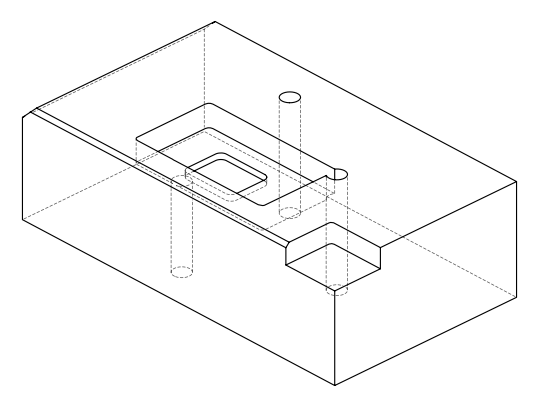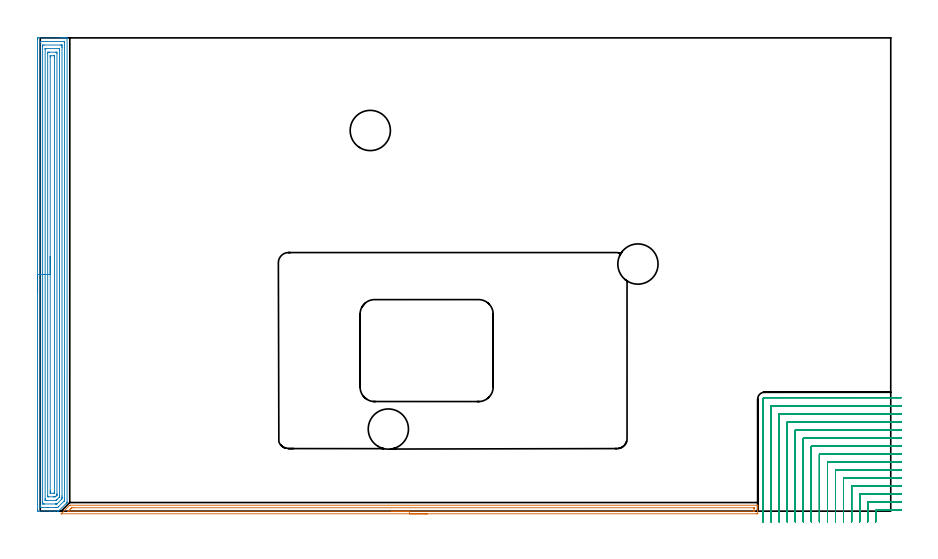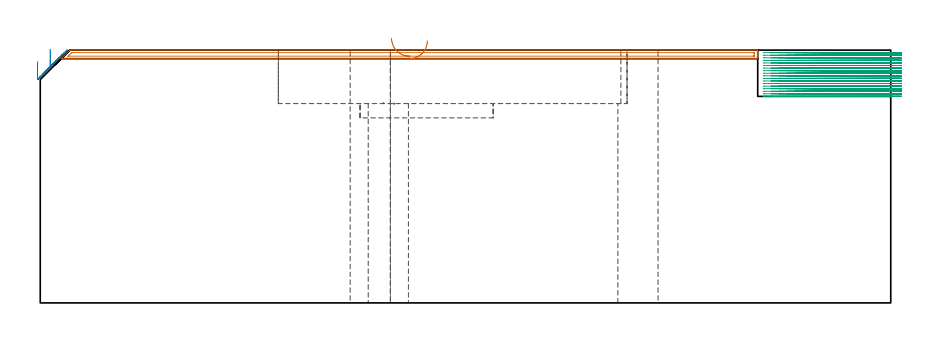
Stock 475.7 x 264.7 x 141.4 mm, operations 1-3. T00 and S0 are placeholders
(PLAN: 20 operations, 16 tool changes, 146.7 min)
(1 AREA_MILL | FG_CHAMFER_SURFACE | UGT0205_001 | 6.38 min | 4554 mm3)
(2 AREA_MILL_1 | FG_CHAMFER_SURFACE_1 | UGT0205_001 | 12.99 min | 35960 mm3)
(3 MILL_CORNER_NOTCH_RECTANGULAR | CORNER_NOTCH_RECTANGULAR | NXT0201_008 | Follow Part, ap 1.5, ae 75% | 51.38 min | 128040 mm3)
(4 MILL_OPEN_POCKET | POCKET_OPEN | NXT0201_013 | Follow Part, ap 2.5, ae 75% | 67.69 min | 638308 mm3)
(5 MILL_RECTANGULAR_POCKET | POCKET_RECTANGULAR_STRAIGHT | UGT0201_010 | Follow Part, ap 4, ae 75% | 2.49 min | 33513 mm3)
(6 SPOT_DRILL | STEP1HOLE | NXT0321_9005460120000 | 0.05 min | 147 mm3)
(7 SPOT_DRILL_1 | STEP1HOLE_1 | NXT0321_9005460120000 | 0.05 min | 0 mm3)
(8 SPOT_DRILL_2 | STEP1HOLE_2 | NXT0321_9005460120000 | 0.05 min | 168 mm3)
(9 DRILL_BLIND_HOLE_INTO_CENTER | STEP1HOLE | NXT0301_030 | 0.04 min | 161 mm3)
(10 GUN_DRILL_THROUGH_HOLE | STEP1HOLE | UGT0307_001 | 0.63 min | 2616 mm3)
(11 SPADE_DRILL_TO_ENLARGE_THROUGH_HOLE | STEP1HOLE | UGT0306_005 | 0.59 min | 20382 mm3)
(12 DRILL_TO_ENLARGE_THROUGH_HOLE | STEP1HOLE | UGT0301_054 | 0.61 min | 32838 mm3)
(13 DRILL_BLIND_HOLE_INTO_CENTER_1 | STEP1HOLE_1 | NXT0301_030 | 0.04 min | 0 mm3)
(14 GUN_DRILL_THROUGH_HOLE_1 | STEP1HOLE_1 | UGT0307_001 | 0.63 min | 2150 mm3)
(15 SPADE_DRILL_TO_ENLARGE_THROUGH_HOLE_1 | STEP1HOLE_1 | UGT0306_005 | 0.59 min | 16188 mm3)
(16 DRILL_TO_ENLARGE_THROUGH_HOLE_1 | STEP1HOLE_1 | UGT0301_054 | 0.61 min | 25942 mm3)
(17 DRILL_BLIND_HOLE_INTO_CENTER_2 | STEP1HOLE_2 | NXT0301_030 | 0.04 min | 161 mm3)
(18 GUN_DRILL_THROUGH_HOLE_2 | STEP1HOLE_2 | UGT0307_001 | 0.63 min | 2555 mm3)
(19 SPADE_DRILL_TO_ENLARGE_THROUGH_HOLE_2 | STEP1HOLE_2 | UGT0306_005 | 0.59 min | 20225 mm3)
(20 DRILL_TO_ENLARGE_THROUGH_HOLE_2 | STEP1HOLE_2 | UGT0301_054 | 0.61 min | 31328 mm3)
(TOOL UGT0205_001 | Chamfer Mill 20 x 3 x 45 deg. | D20 FL50 Z2)
(TOOL NXT0201_008 | ENDMILL 6mm [2P460-0600-NA 1630] | D6 FL26 Z6)
(TOOL NXT0201_013 | ENDMILL 10mm | D10 FL30 Z4)
(TOOL UGT0201_010 | End Mill 16 mm | D16 FL22 Z2)
(TOOL NXT0321_9005460120000 | NC Spot Drill, 142deg, 12mm, Carbide, Uncoated | D12 PA142 FL30 Z2)
(TOOL NXT0301_030 | Carbide Drill 5.9mm [860.1-0590-018A1-MM 2214] | D5.9 PA140 FL28 Z2)
(TOOL UGT0307_001 | Gun Drill 5 mm | D5 PA130 FL24 Z1)
(TOOL UGT0306_005 | Spade Drill 14.5mm | D14.5 PA132 FL10 Z2)
(TOOL UGT0301_054 | Twist Drill 22.5 mm | D22.5 PA118 FL155 Z2)
(OP 1 AREA_MILL)
G17 G21 G94 G90
T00 M6
G54
G17 G0 G90 X216.5 Y-1.5 S1061 M3
G43 Z151.4 H0
Z146.6
G94 G1 X216.462 Z145.728 F250.
X216.348 Z144.864
X216.159 Z144.012
X215.897 Z143.18
X215.563 Z142.374
X215.16 Z141.6
X214.692 Z140.864
X214.161 Z140.172
X213.571 Z139.529
X212.928 Z138.94
X212.236 Z138.408
X211.5 Z137.94
X210.726 Z137.537
X209.92 Z137.203
X209.088 Z136.941
X208.237 Z136.752
X207.372 Z136.638
X206.5 Z136.6
X11.79
X11.716 Y-1.496 Z136.602
X11.714 Y-1.495 Z136.603
X11.716 Y-1.483 Z136.614
X12.013 Y-1.186 Z136.912
X16.375 Y3.175 Z141.274
X16.494 Y3.294 Z141.392
X16.775 Y3.3 Z141.4
X401.136
X401.29 Y3.297 Z141.388
X401.293 Y3.241 Z141.332
X401.3 Y2.848 Z140.948
Y2.45 Z140.55
Y1.793 Z139.888
Y0.571 Z138.668
Y0.007 Z138.101
X401.299 Y-1.496 Z136.6
X400.689 Y-1.5
X206.5
Y-0.086 Z138.014
X15.882 Y-0.085 Z138.015
X15.79 Y-0.084 Z138.016
X15.606 Y-0.079 Z138.021
X15.584 Y-0.076 Z138.024
X15.594 Y-0.063 Z138.037
X15.621 Y-0.032 Z138.068
X15.657 Y0.007 Z138.107
X15.769 Y0.12 Z138.22
X16.775 Y1.125 Z139.225
X17.109 Y1.459 Z139.559
X17.449 Y1.793 Z139.893
X17.525 Y1.863 Z139.963
X17.549 Y1.879 Z139.979
X17.579 Y1.882 Z139.982
X17.668 Y1.884 Z139.984
X18.468 Y1.886 Z139.986
X398.904 Y1.885 Z139.985
X398.996 Y1.884 Z139.984
X399.181 Y1.881 Z139.981
X399.291 Y1.878 Z139.978
X399.294 Y1.849 Z139.949
X399.296 Y1.793 Z139.893
X399.3 Y1.397 Z139.497
X399.299 Y0.007 Z138.107
X399.298 Y-0.043 Z138.057
X399.294 Y-0.066 Z138.034
X399.292 Y-0.074 Z138.026
X399.273 Y-0.079 Z138.021
X399.089 Y-0.084 Z138.016
X398.996 Y-0.085 Z138.015
X206.5 Y-0.086 Z138.014
X205.629 Z138.052
X204.764 Z138.166
X203.912 Z138.355
X203.08 Z138.617
X202.274 Z138.951
X201.5 Z139.354
X200.764 Z139.823
X200.072 Z140.354
X199.429 Z140.943
X198.84 Z141.586
X198.309 Z142.278
X197.84 Z143.014
X197.437 Z143.788
X197.103 Z144.594
X196.841 Z145.426
X196.652 Z146.278
X196.538 Z147.143
X196.5 Z148.014
G0 Z151.4
M5
M2
(OP 2 AREA_MILL_1)
G17 G21 G94 G90
T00 M6
G54
G17 G0 G90 X-1.5 Y122.35 S1061 M3
G43 Z151.4 H0
Z134.9
G94 G1 Y122.388 Z134.028 F250.
Y122.502 Z133.164
Y122.691 Z132.312
Y122.953 Z131.48
Y123.287 Z130.674
Y123.69 Z129.9
Y124.158 Z129.164
Y124.69 Z128.472
Y125.279 Z127.829
Y125.922 Z127.24
Y126.614 Z126.709
Y127.35 Z126.24
Y128.124 Z125.837
Y128.93 Z125.503
Y129.762 Z125.241
Y130.613 Z125.052
Y131.478 Z124.938
Y132.35 Z124.9
Y264.085
X-1.497 Y264.46 Z124.901
X-1.493 Y264.69 Z124.905
X-1.13 Y264.7 Z125.267
X11.401 Z137.796
X12.004 Z138.398
X12.549 Z138.946
X12.879 Z139.275
X13.425 Z139.821
X13.755 Z140.15
X14.415 Z140.814
X14.721 Z141.121
X14.862 Y264.698 Z141.254
X14.997 Y264.69 Z141.388
X15. Y264.532 Z141.4
Y5.08
X14.994 Y4.798 Z141.391
X14.889 Y4.688 Z141.286
X14.63 Y4.43 Z141.03
X10.369 Y0.168 Z136.767
X10.252 Y0.054 Z136.651
X10.204 Y0.01 Z136.602
X9.593 Y0. Z135.993
X8.172 Z134.568
X5.272 Z131.668
X-1.13 Y0.001 Z125.267
X-1.493 Y0.01 Z124.905
X-1.497 Y0.24 Z124.901
X-1.5 Y0.615 Z124.9
Y0.992
Y132.35
X-0.086 Z126.314
X-0.085 Y262.126 Z126.315
X-0.084 Y262.299 Z126.316
X-0.079 Y262.658 Z126.321
X-0.073 Y262.69 Z126.327
X-0.008 Y262.694 Z126.392
X0.097 Y262.698 Z126.497
X0.228 Y262.7 Z126.628
X13.362 Y262.699 Z139.762
X13.526 Y262.695 Z139.926
X13.556 Y262.691 Z139.956
X13.579 Y262.685 Z139.979
X13.58 Y262.649 Z139.98
X13.584 Y262.473 Z139.984
X13.585 Y262.299 Z139.985
X13.586 Y261.578 Z139.986
X13.585 Y6.147 Z139.985
X13.584 Y5.973 Z139.984
X13.581 Y5.884 Z139.981
X13.579 Y5.843 Z139.979
X13.548 Y5.809 Z139.948
X13.437 Y5.691 Z139.837
X13.297 Y5.548 Z139.697
X10.151 Y2.401 Z136.551
X9.754 Y2.016 Z136.154
X9.377 Y2.009 Z135.777
X8.893 Y2.002 Z135.293
X4.32 Y2. Z130.72
X0.621 Z127.021
X0.138 Y2.001 Z126.538
X-0.027 Y2.005 Z126.373
X-0.056 Y2.009 Z126.344
X-0.079 Y2.015 Z126.321
X-0.08 Y2.051 Z126.32
X-0.084 Y2.227 Z126.316
X-0.085 Y2.401 Z126.315
X-0.086 Y3.122 Z126.314
Y132.35
X1.328 Z127.728
X1.329 Y259.79 Z127.729
X1.334 Y260.513 Z127.734
X1.336 Y260.677 Z127.736
X1.496 Y260.69 Z127.896
X2.189 Y260.699 Z128.589
X11.128 Y260.7 Z137.528
X11.823 Y260.696 Z138.223
X12.004 Y260.69 Z138.404
X12.165 Y260.675 Z138.565
X12.168 Y260.513 Z138.568
X12.17 Y260.343 Z138.57
X12.171 Y259.62 Z138.571
Y259.448
Y8.482
X12.17 Y7.76 Z138.57
Y7.59
X12.161 Y6.867 Z138.561
X12.083 Y6.785 Z138.483
X12.004 Y6.704 Z138.404
X9.488 Y4.187 Z135.888
X9.431 Y4.132 Z135.831
X9.377 Y4.084 Z135.777
X9.288 Y4.01 Z135.688
X9.204 Y4.007 Z135.604
X9.031 Y4.003 Z135.431
X8.685 Y4. Z135.085
X8.501 Z134.901
X2.372 Z128.772
X1.677 Y4.003 Z128.077
X1.496 Y4.01 Z127.896
X1.335 Y4.025 Z127.735
X1.332 Y4.187 Z127.732
X1.33 Y4.357 Z127.73
X1.329 Y5.08 Z127.729
X1.328 Y5.252 Z127.728
Y132.35
X2.743 Z129.143
Y258.348
X2.745 Y258.52 Z129.145
X2.748 Y258.657 Z129.148
X2.75 Y258.69 Z129.15
X2.77 Y258.693 Z129.17
X2.823 Y258.696 Z129.223
X3.248 Y258.7 Z129.648
X10.279 Z136.679
X10.673 Y258.69 Z137.073
X10.751 Y258.677 Z137.151
X10.754 Y258.621 Z137.154
X10.755 Y258.562 Z137.155
X10.757 Y258.212 Z137.157
Y257.833
Y8.653
X10.754 Y8.141 Z137.154
X10.75 Y7.95 Z137.15
X10.748 Y7.908 Z137.148
X10.713 Y7.87 Z137.113
X10.61 Y7.76 Z137.01
X9.377 Y6.526 Z135.777
X9.102 Y6.254 Z135.502
X8.899 Y6.056 Z135.299
X8.864 Y6.024 Z135.264
X8.819 Y6.01 Z135.219
X8.475 Y6. Z134.875
X3.221 Z129.621
X2.827 Y6.01 Z129.227
X2.749 Y6.023 Z129.149
X2.746 Y6.079 Z129.146
X2.745 Y6.138 Z129.145
X2.743 Y6.488 Z129.143
Y6.867
Y132.35
X4.157 Z130.557
Y256.047
X4.161 Y256.476 Z130.561
X4.164 Y256.681 Z130.564
X4.367 Y256.692 Z130.767
X4.999 Y256.699 Z131.399
X5.235 Y256.7 Z131.635
X8.738 Y256.698 Z135.138
X9.229 Y256.69 Z135.629
X9.336 Y256.675 Z135.736
X9.343 Y256.047 Z135.743
Y9.546
X9.341 Y9.117 Z135.741
X9.338 Y9.01 Z135.738
X9.336 Y8.96 Z135.736
X9.316 Y8.926 Z135.716
X9.214 Y8.819 Z135.614
X9.053 Y8.653 Z135.453
X8.773 Y8.376 Z135.173
X8.501 Y8.111 Z134.901
X8.381 Y8.01 Z134.781
X8.261 Y8.005 Z134.661
X7.626 Y8.001 Z134.026
X7.39 Y8. Z133.79
X4.762 Y8.002 Z131.162
X4.271 Y8.01 Z130.671
X4.164 Y8.025 Z130.564
X4.157 Y8.653 Z130.557
Y132.35
X5.571 Z131.971
Y253.677
X5.572 Y254.261 Z131.972
X5.575 Y254.566 Z131.975
X5.578 Y254.671 Z131.978
X5.583 Y254.691 Z131.983
X5.606 Y254.694 Z132.006
X5.659 Y254.697 Z132.059
X5.874 Y254.699 Z132.274
X7.626 Z134.026
X7.769 Y254.697 Z134.169
X7.883 Y254.693 Z134.283
X7.915 Y254.69 Z134.315
X7.922 Y254.657 Z134.322
X7.924 Y254.57 Z134.324
X7.927 Y254.261 Z134.327
X7.929 Y253.952 Z134.329
Y253.368
Y11.023
X7.927 Y10.439 Z134.327
X7.925 Y10.134 Z134.325
X7.922 Y10.029 Z134.322
X7.916 Y10.009 Z134.316
X7.894 Y10.006 Z134.294
X7.841 Y10.003 Z134.241
X7.626 Y10.001 Z134.026
X5.874 Z132.274
X5.731 Y10.003 Z132.131
X5.617 Y10.007 Z132.017
X5.585 Y10.01 Z131.985
X5.578 Y10.043 Z131.978
X5.576 Y10.13 Z131.976
X5.573 Y10.439 Z131.973
X5.571 Y10.748 Z131.971
Y11.332
Y132.35
Y133.222 Z132.009
Y134.086 Z132.123
Y134.938 Z132.312
Y135.77 Z132.574
Y136.576 Z132.908
Y137.35 Z133.311
Y138.086 Z133.78
Y138.778 Z134.311
Y139.421 Z134.9
Y140.01 Z135.543
Y140.541 Z136.235
Y141.01 Z136.971
Y141.413 Z137.745
Y141.747 Z138.551
Y142.009 Z139.383
Y142.198 Z140.235
Y142.312 Z141.1
Y142.35 Z141.971
G0 Z151.4
M5
M2
(OP 3 MILL_CORNER_NOTCH_RECTANGULAR)
G17 G21 G94 G90
T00 M6
G54
G17 G0 G90 X481.7 Y0.5 S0 M3
G43 Z151.4 H1
Z139.961
G94 G1 X478.7 F250.
X467.596 F500.
G3 X467.3 Y0.204 R0.3
G1 Y-2.503
G2 X467.298 Y-3. R63.
G1 X467.274 Y-6. F250.
G0 Z151.4
X481.7 Y5.
Z139.961
G1 X478.7
X463.096 F500.
G3 X462.8 Y4.704 R0.3
G1 Y-2.503
G2 X462.798 Y-3. R58.5
G1 X462.772 Y-6. F250.
G0 Z151.4
X481.7 Y9.5
Z139.961
G1 X478.7
X458.596 F500.
G3 X458.3 Y9.204 R0.3
G1 Y-2.503
G2 X458.298 Y-3. R54.
G1 X458.27 Y-6. F250.
G0 Z151.4
X481.7 Y14.
Z139.961
G1 X478.7
X454.096 F500.
G3 X453.8 Y13.704 R0.3
G1 Y-2.503
G2 X453.798 Y-3. R49.5
G1 X453.767 Y-6. F250.
G0 Z151.4
X481.7 Y18.5
Z139.961
G1 X478.7
X449.596 F500.
G3 X449.3 Y18.204 R0.3
G1 Y-2.503
G2 X449.297 Y-3. R45.
G1 X449.264 Y-6. F250.
G0 Z151.4
X481.7 Y23.
Z139.961
G1 X478.7
X445.096 F500.
G3 X444.8 Y22.704 R0.3
G1 Y-2.503
G2 X444.797 Y-3. R40.5
G1 X444.76 Y-6. F250.
G0 Z151.4
X481.7 Y27.5
Z139.961
G1 X478.7
X440.596 F500.
G3 X440.3 Y27.204 R0.3
G1 Y-2.503
G2 X440.297 Y-3. R36.
G1 X440.255 Y-6. F250.
G0 Z151.4
X481.7 Y32.
Z139.961
G1 X478.7
X436.097 F500.
G3 X435.8 Y31.703 R0.3
G1 Y-2.503
G2 X435.796 Y-3. R31.5
G1 X435.749 Y-6. F250.
G0 Z151.4
X481.7 Y36.5
Z139.961
G1 X478.7
X431.597 F500.
G3 X431.3 Y36.203 R0.3
G1 Y-2.503
G2 X431.295 Y-3. R27.
G1 X431.24 Y-5.999 F250.
G0 Z151.4
X481.7 Y41.
Z139.961
G1 X478.7
X427.097 F500.
G3 X426.8 Y40.703 R0.3
G1 Y-2.503
G2 X426.795 Y-3. R22.5
G1 X426.728 Y-5.999 F250.
G0 Z151.4
X481.7 Y45.5
Z139.961
G1 X478.7
X422.597 F500.
G3 X422.3 Y45.203 R0.3
G1 Y-2.503
G2 X422.293 Y-3. R18.
G1 X422.21 Y-5.999 F250.
G0 Z151.4
X481.7 Y50.
Z139.961
G1 X478.7
X418.097 F500.
G3 X417.8 Y49.703 R0.3
G1 Y-2.503
G2 X417.791 Y-3. R13.5
G1 X417.68 Y-5.998 F250.
G0 Z151.4
X481.7 Y54.5
Z139.961
G1 X478.7
X413.597 F500.
G3 X413.3 Y54.203 R0.3
G1 Y-2.503
G2 X413.286 Y-3. R9.
G1 X413.121 Y-5.995 F250.
G0 Z151.4
X481.7 Y59.
Z139.961
G1 X478.7
X409.097 F500.
G3 X408.8 Y58.703 R0.3
G1 Y-2.503
G2 X408.772 Y-3. R4.5
G1 X408.441 Y-5.982 F250.
G0 Z151.4
X481.7 Y63.5
Z139.961
G1 X478.7
X405. F500.
G3 X404.3 Y62.8 R0.7
G1 Y-2.503
Y-5.503 F250.
G0 Z151.4
X481.7 Y0.5
Z138.522
G1 X478.7
X467.596 F500.
G3 X467.3 Y0.204 R0.3
G1 Y-3.
Y-6. F250.
G0 Z151.4
X481.7 Y5.
Z138.522
G1 X478.7
X463.096 F500.
G3 X462.8 Y4.704 R0.3
G1 Y-3.
Y-6. F250.
G0 Z151.4
X481.7 Y9.5
Z138.522
G1 X478.7
X458.596 F500.
G3 X458.3 Y9.204 R0.3
G1 Y-3.
Y-6. F250.
G0 Z151.4
X481.7 Y14.
Z138.522
G1 X478.7
X454.096 F500.
G3 X453.8 Y13.704 R0.3
G1 Y-3.
Y-6. F250.
G0 Z151.4
X481.7 Y18.5
Z138.522
G1 X478.7
X449.596 F500.
G3 X449.3 Y18.204 R0.3
G1 Y-3.
Y-6. F250.
G0 Z151.4
X481.7 Y23.
Z138.522
G1 X478.7
X445.096 F500.
G3 X444.8 Y22.704 R0.3
G1 Y-3.
Y-6. F250.
G0 Z151.4
X481.7 Y27.5
Z138.522
G1 X478.7
X440.596 F500.
G3 X440.3 Y27.204 R0.3
G1 Y-3.
Y-6. F250.
G0 Z151.4
X481.7 Y32.
Z138.522
G1 X478.7
X436.097 F500.
G3 X435.8 Y31.703 R0.3
G1 Y-3.
Y-6. F250.
G0 Z151.4
X481.7 Y36.5
Z138.522
G1 X478.7
X431.597 F500.
G3 X431.3 Y36.203 R0.3
G1 Y-3.
Y-6. F250.
G0 Z151.4
X481.7 Y41.
Z138.522
G1 X478.7
X427.097 F500.
G3 X426.8 Y40.703 R0.3
G1 Y-3.
Y-6. F250.
G0 Z151.4
X481.7 Y45.5
Z138.522
G1 X478.7
X422.597 F500.
G3 X422.3 Y45.203 R0.3
G1 Y-3.
Y-6. F250.
G0 Z151.4
X481.7 Y50.
Z138.522
G1 X478.7
X418.097 F500.
G3 X417.8 Y49.703 R0.3
G1 Y-3.
Y-6. F250.
G0 Z151.4
X481.7 Y54.5
Z138.522
G1 X478.7
X413.597 F500.
G3 X413.3 Y54.203 R0.3
G1 Y-3.
Y-6. F250.
G0 Z151.4
X481.7 Y59.
Z138.522
G1 X478.7
X409.097 F500.
G3 X408.8 Y58.703 R0.3
G1 Y-3.
X408.799 Y-6. F250.
G0 Z151.4
X481.7 Y63.5
Z138.522
G1 X478.7
X405. F500.
G3 X404.3 Y62.8 R0.7
G1 Y-2.999
Y-5.999 F250.
G0 Z151.4
X481.7 Y0.5
Z137.083
G1 X478.7
X467.596 F500.
G3 X467.3 Y0.204 R0.3
G1 Y-3.
Y-6. F250.
G0 Z151.4
X481.7 Y5.
Z137.083
G1 X478.7
X463.096 F500.
G3 X462.8 Y4.704 R0.3
G1 Y-3.
Y-6. F250.
G0 Z151.4
X481.7 Y9.5
Z137.083
G1 X478.7
X458.596 F500.
G3 X458.3 Y9.204 R0.3
G1 Y-3.
Y-6. F250.
G0 Z151.4
X481.7 Y14.
Z137.083
G1 X478.7
X454.096 F500.
G3 X453.8 Y13.704 R0.3
G1 Y-3.
Y-6. F250.
G0 Z151.4
X481.7 Y18.5
Z137.083
G1 X478.7
X449.596 F500.
G3 X449.3 Y18.204 R0.3
G1 Y-3.
Y-6. F250.
G0 Z151.4
X481.7 Y23.
Z137.083
G1 X478.7
X445.096 F500.
G3 X444.8 Y22.704 R0.3
G1 Y-3.
Y-6. F250.
G0 Z151.4
X481.7 Y27.5
Z137.083
G1 X478.7
X440.596 F500.
G3 X440.3 Y27.204 R0.3
G1 Y-3.
Y-6. F250.
G0 Z151.4
X481.7 Y32.
Z137.083
G1 X478.7
X436.097 F500.
G3 X435.8 Y31.703 R0.3
G1 Y-3.
Y-6. F250.
G0 Z151.4
X481.7 Y36.5
Z137.083
G1 X478.7
X431.597 F500.
G3 X431.3 Y36.203 R0.3
G1 Y-3.
Y-6. F250.
G0 Z151.4
X481.7 Y41.
Z137.083
G1 X478.7
X427.097 F500.
G3 X426.8 Y40.703 R0.3
G1 Y-3.
Y-6. F250.
G0 Z151.4
X481.7 Y45.5
Z137.083
G1 X478.7
X422.597 F500.
G3 X422.3 Y45.203 R0.3
G1 Y-3.
Y-6. F250.
G0 Z151.4
X481.7 Y50.
Z137.083
G1 X478.7
X418.097 F500.
G3 X417.8 Y49.703 R0.3
G1 Y-3.
Y-6. F250.
G0 Z151.4
X481.7 Y54.5
Z137.083
G1 X478.7
X413.597 F500.
G3 X413.3 Y54.203 R0.3
G1 Y-3.
Y-6. F250.
G0 Z151.4
X481.7 Y59.
Z137.083
G1 X478.7
X409.097 F500.
G3 X408.8 Y58.703 R0.3
G1 Y-3.
Y-6. F250.
G0 Z151.4
X481.7 Y63.5
Z137.083
G1 X478.7
X405. F500.
G3 X404.3 Y62.8 R0.7
G1 Y-3.
Y-6. F250.
G0 Z151.4
X481.7 Y0.5
Z135.644
G1 X478.7
X467.596 F500.
G3 X467.3 Y0.204 R0.3
G1 Y-3.
Y-6. F250.
G0 Z151.4
X481.7 Y5.
Z135.644
G1 X478.7
X463.096 F500.
G3 X462.8 Y4.704 R0.3
G1 Y-3.
Y-6. F250.
G0 Z151.4
X481.7 Y9.5
Z135.644
G1 X478.7
X458.596 F500.
G3 X458.3 Y9.204 R0.3
G1 Y-3.
Y-6. F250.
G0 Z151.4
X481.7 Y14.
Z135.644
G1 X478.7
X454.096 F500.
G3 X453.8 Y13.704 R0.3
G1 Y-3.
Y-6. F250.
G0 Z151.4
X481.7 Y18.5
Z135.644
G1 X478.7
X449.596 F500.
G3 X449.3 Y18.204 R0.3
G1 Y-3.
Y-6. F250.
G0 Z151.4
X481.7 Y23.
Z135.644
G1 X478.7
X445.096 F500.
G3 X444.8 Y22.704 R0.3
G1 Y-3.
Y-6. F250.
G0 Z151.4
X481.7 Y27.5
Z135.644
G1 X478.7
X440.596 F500.
G3 X440.3 Y27.204 R0.3
G1 Y-3.
Y-6. F250.
G0 Z151.4
X481.7 Y32.
Z135.644
G1 X478.7
X436.097 F500.
G3 X435.8 Y31.703 R0.3
G1 Y-3.
Y-6. F250.
G0 Z151.4
X481.7 Y36.5
Z135.644
G1 X478.7
X431.597 F500.
G3 X431.3 Y36.203 R0.3
G1 Y-3.
Y-6. F250.
G0 Z151.4
X481.7 Y41.
Z135.644
G1 X478.7
X427.097 F500.
G3 X426.8 Y40.703 R0.3
G1 Y-3.
Y-6. F250.
G0 Z151.4
X481.7 Y45.5
Z135.644
G1 X478.7
X422.597 F500.
G3 X422.3 Y45.203 R0.3
G1 Y-3.
Y-6. F250.
G0 Z151.4
X481.7 Y50.
Z135.644
G1 X478.7
X418.097 F500.
G3 X417.8 Y49.703 R0.3
G1 Y-3.
Y-6. F250.
G0 Z151.4
X481.7 Y54.5
Z135.644
G1 X478.7
X413.597 F500.
G3 X413.3 Y54.203 R0.3
G1 Y-3.
Y-6. F250.
G0 Z151.4
X481.7 Y59.
Z135.644
G1 X478.7
X409.097 F500.
G3 X408.8 Y58.703 R0.3
G1 Y-3.
Y-6. F250.
G0 Z151.4
X481.7 Y63.5
Z135.644
G1 X478.7
X405. F500.
G3 X404.3 Y62.8 R0.7
G1 Y-3.
Y-6. F250.
G0 Z151.4
X481.7 Y0.5
Z134.205
G1 X478.7
X467.596 F500.
G3 X467.3 Y0.204 R0.3
G1 Y-3.
Y-6. F250.
G0 Z151.4
X481.7 Y5.
Z134.205
G1 X478.7
X463.096 F500.
G3 X462.8 Y4.704 R0.3
G1 Y-3.
Y-6. F250.
G0 Z151.4
X481.7 Y9.5
Z134.205
G1 X478.7
X458.596 F500.
G3 X458.3 Y9.204 R0.3
G1 Y-3.
Y-6. F250.
G0 Z151.4
X481.7 Y14.
Z134.205
G1 X478.7
X454.096 F500.
G3 X453.8 Y13.704 R0.3
G1 Y-3.
Y-6. F250.
G0 Z151.4
X481.7 Y18.5
Z134.205
G1 X478.7
X449.596 F500.
G3 X449.3 Y18.204 R0.3
G1 Y-3.
Y-6. F250.
G0 Z151.4
X481.7 Y23.
Z134.205
G1 X478.7
X445.096 F500.
G3 X444.8 Y22.704 R0.3
G1 Y-3.
Y-6. F250.
G0 Z151.4
X481.7 Y27.5
Z134.205
G1 X478.7
X440.596 F500.
G3 X440.3 Y27.204 R0.3
G1 Y-3.
Y-6. F250.
G0 Z151.4
X481.7 Y32.
Z134.205
G1 X478.7
X436.097 F500.
G3 X435.8 Y31.703 R0.3
G1 Y-3.
Y-6. F250.
G0 Z151.4
X481.7 Y36.5
Z134.205
G1 X478.7
X431.597 F500.
G3 X431.3 Y36.203 R0.3
G1 Y-3.
Y-6. F250.
G0 Z151.4
X481.7 Y41.
Z134.205
G1 X478.7
X427.097 F500.
G3 X426.8 Y40.703 R0.3
G1 Y-3.
Y-6. F250.
G0 Z151.4
X481.7 Y45.5
Z134.205
G1 X478.7
X422.597 F500.
G3 X422.3 Y45.203 R0.3
G1 Y-3.
Y-6. F250.
G0 Z151.4
X481.7 Y50.
Z134.205
G1 X478.7
X418.097 F500.
G3 X417.8 Y49.703 R0.3
G1 Y-3.
Y-6. F250.
G0 Z151.4
X481.7 Y54.5
Z134.205
G1 X478.7
X413.597 F500.
G3 X413.3 Y54.203 R0.3
G1 Y-3.
Y-6. F250.
G0 Z151.4
X481.7 Y59.
Z134.205
G1 X478.7
X409.097 F500.
G3 X408.8 Y58.703 R0.3
G1 Y-3.
Y-6. F250.
G0 Z151.4
X481.7 Y63.5
Z134.205
G1 X478.7
X405. F500.
G3 X404.3 Y62.8 R0.7
G1 Y-3.
Y-6. F250.
G0 Z151.4
X481.7 Y0.5
Z132.767
G1 X478.7
X467.596 F500.
G3 X467.3 Y0.204 R0.3
G1 Y-3.
Y-6. F250.
G0 Z151.4
X481.7 Y5.
Z132.767
G1 X478.7
X463.096 F500.
G3 X462.8 Y4.704 R0.3
G1 Y-3.
Y-6. F250.
G0 Z151.4
X481.7 Y9.5
Z132.767
G1 X478.7
X458.596 F500.
G3 X458.3 Y9.204 R0.3
G1 Y-3.
Y-6. F250.
G0 Z151.4
X481.7 Y14.
Z132.767
G1 X478.7
X454.096 F500.
G3 X453.8 Y13.704 R0.3
G1 Y-3.
Y-6. F250.
G0 Z151.4
X481.7 Y18.5
Z132.767
G1 X478.7
X449.596 F500.
G3 X449.3 Y18.204 R0.3
G1 Y-3.
Y-6. F250.
G0 Z151.4
X481.7 Y23.
Z132.767
G1 X478.7
X445.096 F500.
G3 X444.8 Y22.704 R0.3
G1 Y-3.
Y-6. F250.
G0 Z151.4
X481.7 Y27.5
Z132.767
G1 X478.7
X440.596 F500.
G3 X440.3 Y27.204 R0.3
G1 Y-3.
Y-6. F250.
G0 Z151.4
X481.7 Y32.
Z132.767
G1 X478.7
X436.097 F500.
G3 X435.8 Y31.703 R0.3
G1 Y-3.
Y-6. F250.
G0 Z151.4
X481.7 Y36.5
Z132.767
G1 X478.7
X431.597 F500.
G3 X431.3 Y36.203 R0.3
G1 Y-3.
Y-6. F250.
G0 Z151.4
X481.7 Y41.
Z132.767
G1 X478.7
X427.097 F500.
G3 X426.8 Y40.703 R0.3
G1 Y-3.
Y-6. F250.
G0 Z151.4
X481.7 Y45.5
Z132.767
G1 X478.7
X422.597 F500.
G3 X422.3 Y45.203 R0.3
G1 Y-3.
Y-6. F250.
G0 Z151.4
X481.7 Y50.
Z132.767
G1 X478.7
X418.097 F500.
G3 X417.8 Y49.703 R0.3
G1 Y-3.
Y-6. F250.
G0 Z151.4
X481.7 Y54.5
Z132.767
G1 X478.7
X413.597 F500.
G3 X413.3 Y54.203 R0.3
G1 Y-3.
Y-6. F250.
G0 Z151.4
X481.7 Y59.
Z132.767
G1 X478.7
X409.097 F500.
G3 X408.8 Y58.703 R0.3
G1 Y-3.
Y-6. F250.
G0 Z151.4
X481.7 Y63.5
Z132.767
G1 X478.7
X405. F500.
G3 X404.3 Y62.8 R0.7
G1 Y-3.
Y-6. F250.
G0 Z151.4
X481.7 Y0.5
Z131.328
G1 X478.7
X467.596 F500.
G3 X467.3 Y0.204 R0.3
G1 Y-3.
Y-6. F250.
G0 Z151.4
X481.7 Y5.
Z131.328
G1 X478.7
X463.096 F500.
G3 X462.8 Y4.704 R0.3
G1 Y-3.
Y-6. F250.
G0 Z151.4
X481.7 Y9.5
Z131.328
G1 X478.7
X458.596 F500.
G3 X458.3 Y9.204 R0.3
G1 Y-3.
Y-6. F250.
G0 Z151.4
X481.7 Y14.
Z131.328
G1 X478.7
X454.096 F500.
G3 X453.8 Y13.704 R0.3
G1 Y-3.
Y-6. F250.
G0 Z151.4
X481.7 Y18.5
Z131.328
G1 X478.7
X449.596 F500.
G3 X449.3 Y18.204 R0.3
G1 Y-3.
Y-6. F250.
G0 Z151.4
X481.7 Y23.
Z131.328
G1 X478.7
X445.096 F500.
G3 X444.8 Y22.704 R0.3
G1 Y-3.
Y-6. F250.
G0 Z151.4
X481.7 Y27.5
Z131.328
G1 X478.7
X440.596 F500.
G3 X440.3 Y27.204 R0.3
G1 Y-3.
Y-6. F250.
G0 Z151.4
X481.7 Y32.
Z131.328
G1 X478.7
X436.097 F500.
G3 X435.8 Y31.703 R0.3
G1 Y-3.
Y-6. F250.
G0 Z151.4
X481.7 Y36.5
Z131.328
G1 X478.7
X431.597 F500.
G3 X431.3 Y36.203 R0.3
G1 Y-3.
Y-6. F250.
G0 Z151.4
X481.7 Y41.
Z131.328
G1 X478.7
X427.097 F500.
G3 X426.8 Y40.703 R0.3
G1 Y-3.
Y-6. F250.
G0 Z151.4
X481.7 Y45.5
Z131.328
G1 X478.7
X422.597 F500.
G3 X422.3 Y45.203 R0.3
G1 Y-3.
Y-6. F250.
G0 Z151.4
X481.7 Y50.
Z131.328
G1 X478.7
X418.097 F500.
G3 X417.8 Y49.703 R0.3
G1 Y-3.
Y-6. F250.
G0 Z151.4
X481.7 Y54.5
Z131.328
G1 X478.7
X413.597 F500.
G3 X413.3 Y54.203 R0.3
G1 Y-3.
Y-6. F250.
G0 Z151.4
X481.7 Y59.
Z131.328
G1 X478.7
X409.097 F500.
G3 X408.8 Y58.703 R0.3
G1 Y-3.
Y-6. F250.
G0 Z151.4
X481.7 Y63.5
Z131.328
G1 X478.7
X405. F500.
G3 X404.3 Y62.8 R0.7
G1 Y-3.
Y-6. F250.
G0 Z151.4
X481.7 Y0.5
Z129.889
G1 X478.7
X467.596 F500.
G3 X467.3 Y0.204 R0.3
G1 Y-3.
Y-6. F250.
G0 Z151.4
X481.7 Y5.
Z129.889
G1 X478.7
X463.096 F500.
G3 X462.8 Y4.704 R0.3
G1 Y-3.
Y-6. F250.
G0 Z151.4
X481.7 Y9.5
Z129.889
G1 X478.7
X458.596 F500.
G3 X458.3 Y9.204 R0.3
G1 Y-3.
Y-6. F250.
G0 Z151.4
X481.7 Y14.
Z129.889
G1 X478.7
X454.096 F500.
G3 X453.8 Y13.704 R0.3
G1 Y-3.
Y-6. F250.
G0 Z151.4
X481.7 Y18.5
Z129.889
G1 X478.7
X449.596 F500.
G3 X449.3 Y18.204 R0.3
G1 Y-3.
Y-6. F250.
G0 Z151.4
X481.7 Y23.
Z129.889
G1 X478.7
X445.096 F500.
G3 X444.8 Y22.704 R0.3
G1 Y-3.
Y-6. F250.
G0 Z151.4
X481.7 Y27.5
Z129.889
G1 X478.7
X440.596 F500.
G3 X440.3 Y27.204 R0.3
G1 Y-3.
Y-6. F250.
G0 Z151.4
X481.7 Y32.
Z129.889
G1 X478.7
X436.097 F500.
G3 X435.8 Y31.703 R0.3
G1 Y-3.
Y-6. F250.
G0 Z151.4
X481.7 Y36.5
Z129.889
G1 X478.7
X431.597 F500.
G3 X431.3 Y36.203 R0.3
G1 Y-3.
Y-6. F250.
G0 Z151.4
X481.7 Y41.
Z129.889
G1 X478.7
X427.097 F500.
G3 X426.8 Y40.703 R0.3
G1 Y-3.
Y-6. F250.
G0 Z151.4
X481.7 Y45.5
Z129.889
G1 X478.7
X422.597 F500.
G3 X422.3 Y45.203 R0.3
G1 Y-3.
Y-6. F250.
G0 Z151.4
X481.7 Y50.
Z129.889
G1 X478.7
X418.097 F500.
G3 X417.8 Y49.703 R0.3
G1 Y-3.
Y-6. F250.
G0 Z151.4
X481.7 Y54.5
Z129.889
G1 X478.7
X413.597 F500.
G3 X413.3 Y54.203 R0.3
G1 Y-3.
Y-6. F250.
G0 Z151.4
X481.7 Y59.
Z129.889
G1 X478.7
X409.097 F500.
G3 X408.8 Y58.703 R0.3
G1 Y-3.
Y-6. F250.
G0 Z151.4
X481.7 Y63.5
Z129.889
G1 X478.7
X405. F500.
G3 X404.3 Y62.8 R0.7
G1 Y-3.
Y-6. F250.
G0 Z151.4
X481.7 Y0.5
Z128.45
G1 X478.7
X467.596 F500.
G3 X467.3 Y0.204 R0.3
G1 Y-3.
Y-6. F250.
G0 Z151.4
X481.7 Y5.
Z128.45
G1 X478.7
X463.096 F500.
G3 X462.8 Y4.704 R0.3
G1 Y-3.
Y-6. F250.
G0 Z151.4
X481.7 Y9.5
Z128.45
G1 X478.7
X458.596 F500.
G3 X458.3 Y9.204 R0.3
G1 Y-3.
Y-6. F250.
G0 Z151.4
X481.7 Y14.
Z128.45
G1 X478.7
X454.096 F500.
G3 X453.8 Y13.704 R0.3
G1 Y-3.
Y-6. F250.
G0 Z151.4
X481.7 Y18.5
Z128.45
G1 X478.7
X449.596 F500.
G3 X449.3 Y18.204 R0.3
G1 Y-3.
Y-6. F250.
G0 Z151.4
X481.7 Y23.
Z128.45
G1 X478.7
X445.096 F500.
G3 X444.8 Y22.704 R0.3
G1 Y-3.
Y-6. F250.
G0 Z151.4
X481.7 Y27.5
Z128.45
G1 X478.7
X440.596 F500.
G3 X440.3 Y27.204 R0.3
G1 Y-3.
Y-6. F250.
G0 Z151.4
X481.7 Y32.
Z128.45
G1 X478.7
X436.097 F500.
G3 X435.8 Y31.703 R0.3
G1 Y-3.
Y-6. F250.
G0 Z151.4
X481.7 Y36.5
Z128.45
G1 X478.7
X431.597 F500.
G3 X431.3 Y36.203 R0.3
G1 Y-3.
Y-6. F250.
G0 Z151.4
X481.7 Y41.
Z128.45
G1 X478.7
X427.097 F500.
G3 X426.8 Y40.703 R0.3
G1 Y-3.
Y-6. F250.
G0 Z151.4
X481.7 Y45.5
Z128.45
G1 X478.7
X422.597 F500.
G3 X422.3 Y45.203 R0.3
G1 Y-3.
Y-6. F250.
G0 Z151.4
X481.7 Y50.
Z128.45
G1 X478.7
X418.097 F500.
G3 X417.8 Y49.703 R0.3
G1 Y-3.
Y-6. F250.
G0 Z151.4
X481.7 Y54.5
Z128.45
G1 X478.7
X413.597 F500.
G3 X413.3 Y54.203 R0.3
G1 Y-3.
Y-6. F250.
G0 Z151.4
X481.7 Y59.
Z128.45
G1 X478.7
X409.097 F500.
G3 X408.8 Y58.703 R0.3
G1 Y-3.
Y-6. F250.
G0 Z151.4
X481.7 Y63.5
Z128.45
G1 X478.7
X405. F500.
G3 X404.3 Y62.8 R0.7
G1 Y-3.
Y-6. F250.
G0 Z151.4
X481.7 Y0.5
Z127.011
G1 X478.7
X467.596 F500.
G3 X467.3 Y0.204 R0.3
G1 Y-3.
Y-6. F250.
G0 Z151.4
X481.7 Y5.
Z127.011
G1 X478.7
X463.096 F500.
G3 X462.8 Y4.704 R0.3
G1 Y-3.
Y-6. F250.
G0 Z151.4
X481.7 Y9.5
Z127.011
G1 X478.7
X458.596 F500.
G3 X458.3 Y9.204 R0.3
G1 Y-3.
Y-6. F250.
G0 Z151.4
X481.7 Y14.
Z127.011
G1 X478.7
X454.096 F500.
G3 X453.8 Y13.704 R0.3
G1 Y-3.
Y-6. F250.
G0 Z151.4
X481.7 Y18.5
Z127.011
G1 X478.7
X449.596 F500.
G3 X449.3 Y18.204 R0.3
G1 Y-3.
Y-6. F250.
G0 Z151.4
X481.7 Y23.
Z127.011
G1 X478.7
X445.096 F500.
G3 X444.8 Y22.704 R0.3
G1 Y-3.
Y-6. F250.
G0 Z151.4
X481.7 Y27.5
Z127.011
G1 X478.7
X440.596 F500.
G3 X440.3 Y27.204 R0.3
G1 Y-3.
Y-6. F250.
G0 Z151.4
X481.7 Y32.
Z127.011
G1 X478.7
X436.097 F500.
G3 X435.8 Y31.703 R0.3
G1 Y-3.
Y-6. F250.
G0 Z151.4
X481.7 Y36.5
Z127.011
G1 X478.7
X431.597 F500.
G3 X431.3 Y36.203 R0.3
G1 Y-3.
Y-6. F250.
G0 Z151.4
X481.7 Y41.
Z127.011
G1 X478.7
X427.097 F500.
G3 X426.8 Y40.703 R0.3
G1 Y-3.
Y-6. F250.
G0 Z151.4
X481.7 Y45.5
Z127.011
G1 X478.7
X422.597 F500.
G3 X422.3 Y45.203 R0.3
G1 Y-3.
Y-6. F250.
G0 Z151.4
X481.7 Y50.
Z127.011
G1 X478.7
X418.097 F500.
G3 X417.8 Y49.703 R0.3
G1 Y-3.
Y-6. F250.
G0 Z151.4
X481.7 Y54.5
Z127.011
G1 X478.7
X413.597 F500.
G3 X413.3 Y54.203 R0.3
G1 Y-3.
Y-6. F250.
G0 Z151.4
X481.7 Y59.
Z127.011
G1 X478.7
X409.097 F500.
G3 X408.8 Y58.703 R0.3
G1 Y-3.
Y-6. F250.
G0 Z151.4
X481.7 Y63.5
Z127.011
G1 X478.7
X405. F500.
G3 X404.3 Y62.8 R0.7
G1 Y-3.
Y-6. F250.
G0 Z151.4
X481.7 Y0.5
Z125.572
G1 X478.7
X467.596 F500.
G3 X467.3 Y0.204 R0.3
G1 Y-3.
Y-6. F250.
G0 Z151.4
X481.7 Y5.
Z125.572
G1 X478.7
X463.096 F500.
G3 X462.8 Y4.704 R0.3
G1 Y-3.
Y-6. F250.
G0 Z151.4
X481.7 Y9.5
Z125.572
G1 X478.7
X458.596 F500.
G3 X458.3 Y9.204 R0.3
G1 Y-3.
Y-6. F250.
G0 Z151.4
X481.7 Y14.
Z125.572
G1 X478.7
X454.096 F500.
G3 X453.8 Y13.704 R0.3
G1 Y-3.
Y-6. F250.
G0 Z151.4
X481.7 Y18.5
Z125.572
G1 X478.7
X449.596 F500.
G3 X449.3 Y18.204 R0.3
G1 Y-3.
Y-6. F250.
G0 Z151.4
X481.7 Y23.
Z125.572
G1 X478.7
X445.096 F500.
G3 X444.8 Y22.704 R0.3
G1 Y-3.
Y-6. F250.
G0 Z151.4
X481.7 Y27.5
Z125.572
G1 X478.7
X440.596 F500.
G3 X440.3 Y27.204 R0.3
G1 Y-3.
Y-6. F250.
G0 Z151.4
X481.7 Y32.
Z125.572
G1 X478.7
X436.097 F500.
G3 X435.8 Y31.703 R0.3
G1 Y-3.
Y-6. F250.
G0 Z151.4
X481.7 Y36.5
Z125.572
G1 X478.7
X431.597 F500.
G3 X431.3 Y36.203 R0.3
G1 Y-3.
Y-6. F250.
G0 Z151.4
X481.7 Y41.
Z125.572
G1 X478.7
X427.097 F500.
G3 X426.8 Y40.703 R0.3
G1 Y-3.
Y-6. F250.
G0 Z151.4
X481.7 Y45.5
Z125.572
G1 X478.7
X422.597 F500.
G3 X422.3 Y45.203 R0.3
G1 Y-3.
Y-6. F250.
G0 Z151.4
X481.7 Y50.
Z125.572
G1 X478.7
X418.097 F500.
G3 X417.8 Y49.703 R0.3
G1 Y-3.
Y-6. F250.
G0 Z151.4
X481.7 Y54.5
Z125.572
G1 X478.7
X413.597 F500.
G3 X413.3 Y54.203 R0.3
G1 Y-3.
Y-6. F250.
G0 Z151.4
X481.7 Y59.
Z125.572
G1 X478.7
X409.097 F500.
G3 X408.8 Y58.703 R0.3
G1 Y-3.
Y-6. F250.
G0 Z151.4
X481.7 Y63.5
Z125.572
G1 X478.7
X405. F500.
G3 X404.3 Y62.8 R0.7
G1 Y-3.
Y-6. F250.
G0 Z151.4
X481.7 Y0.5
Z124.133
G1 X478.7
X467.596 F500.
G3 X467.3 Y0.204 R0.3
G1 Y-3.
Y-6. F250.
G0 Z151.4
X481.7 Y5.
Z124.133
G1 X478.7
X463.096 F500.
G3 X462.8 Y4.704 R0.3
G1 Y-3.
Y-6. F250.
G0 Z151.4
X481.7 Y9.5
Z124.133
G1 X478.7
X458.596 F500.
G3 X458.3 Y9.204 R0.3
G1 Y-3.
Y-6. F250.
G0 Z151.4
X481.7 Y14.
Z124.133
G1 X478.7
X454.096 F500.
G3 X453.8 Y13.704 R0.3
G1 Y-3.
Y-6. F250.
G0 Z151.4
X481.7 Y18.5
Z124.133
G1 X478.7
X449.596 F500.
G3 X449.3 Y18.204 R0.3
G1 Y-3.
Y-6. F250.
G0 Z151.4
X481.7 Y23.
Z124.133
G1 X478.7
X445.096 F500.
G3 X444.8 Y22.704 R0.3
G1 Y-3.
Y-6. F250.
G0 Z151.4
X481.7 Y27.5
Z124.133
G1 X478.7
X440.596 F500.
G3 X440.3 Y27.204 R0.3
G1 Y-3.
Y-6. F250.
G0 Z151.4
X481.7 Y32.
Z124.133
G1 X478.7
X436.097 F500.
G3 X435.8 Y31.703 R0.3
G1 Y-3.
Y-6. F250.
G0 Z151.4
X481.7 Y36.5
Z124.133
G1 X478.7
X431.597 F500.
G3 X431.3 Y36.203 R0.3
G1 Y-3.
Y-6. F250.
G0 Z151.4
X481.7 Y41.
Z124.133
G1 X478.7
X427.097 F500.
G3 X426.8 Y40.703 R0.3
G1 Y-3.
Y-6. F250.
G0 Z151.4
X481.7 Y45.5
Z124.133
G1 X478.7
X422.597 F500.
G3 X422.3 Y45.203 R0.3
G1 Y-3.
Y-6. F250.
G0 Z151.4
X481.7 Y50.
Z124.133
G1 X478.7
X418.097 F500.
G3 X417.8 Y49.703 R0.3
G1 Y-3.
Y-6. F250.
G0 Z151.4
X481.7 Y54.5
Z124.133
G1 X478.7
X413.597 F500.
G3 X413.3 Y54.203 R0.3
G1 Y-3.
Y-6. F250.
G0 Z151.4
X481.7 Y59.
Z124.133
G1 X478.7
X409.097 F500.
G3 X408.8 Y58.703 R0.3
G1 Y-3.
Y-6. F250.
G0 Z151.4
X481.7 Y63.5
Z124.133
G1 X478.7
X405. F500.
G3 X404.3 Y62.8 R0.7
G1 Y-3.
Y-6. F250.
G0 Z151.4
X481.7 Y0.5
Z122.694
G1 X478.7
X467.596 F500.
G3 X467.3 Y0.204 R0.3
G1 Y-3.
Y-6. F250.
G0 Z151.4
X481.7 Y5.
Z122.694
G1 X478.7
X463.096 F500.
G3 X462.8 Y4.704 R0.3
G1 Y-3.
Y-6. F250.
G0 Z151.4
X481.7 Y9.5
Z122.694
G1 X478.7
X458.596 F500.
G3 X458.3 Y9.204 R0.3
G1 Y-3.
Y-6. F250.
G0 Z151.4
X481.7 Y14.
Z122.694
G1 X478.7
X454.096 F500.
G3 X453.8 Y13.704 R0.3
G1 Y-3.
Y-6. F250.
G0 Z151.4
X481.7 Y18.5
Z122.694
G1 X478.7
X449.596 F500.
G3 X449.3 Y18.204 R0.3
G1 Y-3.
Y-6. F250.
G0 Z151.4
X481.7 Y23.
Z122.694
G1 X478.7
X445.096 F500.
G3 X444.8 Y22.704 R0.3
G1 Y-3.
Y-6. F250.
G0 Z151.4
X481.7 Y27.5
Z122.694
G1 X478.7
X440.596 F500.
G3 X440.3 Y27.204 R0.3
G1 Y-3.
Y-6. F250.
G0 Z151.4
X481.7 Y32.
Z122.694
G1 X478.7
X436.097 F500.
G3 X435.8 Y31.703 R0.3
G1 Y-3.
Y-6. F250.
G0 Z151.4
X481.7 Y36.5
Z122.694
G1 X478.7
X431.597 F500.
G3 X431.3 Y36.203 R0.3
G1 Y-3.
Y-6. F250.
G0 Z151.4
X481.7 Y41.
Z122.694
G1 X478.7
X427.097 F500.
G3 X426.8 Y40.703 R0.3
G1 Y-3.
Y-6. F250.
G0 Z151.4
X481.7 Y45.5
Z122.694
G1 X478.7
X422.597 F500.
G3 X422.3 Y45.203 R0.3
G1 Y-3.
Y-6. F250.
G0 Z151.4
X481.7 Y50.
Z122.694
G1 X478.7
X418.097 F500.
G3 X417.8 Y49.703 R0.3
G1 Y-3.
Y-6. F250.
G0 Z151.4
X481.7 Y54.5
Z122.694
G1 X478.7
X413.597 F500.
G3 X413.3 Y54.203 R0.3
G1 Y-3.
Y-6. F250.
G0 Z151.4
X481.7 Y59.
Z122.694
G1 X478.7
X409.097 F500.
G3 X408.8 Y58.703 R0.3
G1 Y-3.
Y-6. F250.
G0 Z151.4
X481.7 Y63.5
Z122.694
G1 X478.7
X405. F500.
G3 X404.3 Y62.8 R0.7
G1 Y-3.
Y-6. F250.
G0 Z151.4
X481.7 Y0.5
Z121.256
G1 X478.7
X467.596 F500.
G3 X467.3 Y0.204 R0.3
G1 Y-3.
Y-6. F250.
G0 Z151.4
X481.7 Y5.
Z121.256
G1 X478.7
X463.096 F500.
G3 X462.8 Y4.704 R0.3
G1 Y-3.
Y-6. F250.
G0 Z151.4
X481.7 Y9.5
Z121.256
G1 X478.7
X458.596 F500.
G3 X458.3 Y9.204 R0.3
G1 Y-3.
Y-6. F250.
G0 Z151.4
X481.7 Y14.
Z121.256
G1 X478.7
X454.096 F500.
G3 X453.8 Y13.704 R0.3
G1 Y-3.
Y-6. F250.
G0 Z151.4
X481.7 Y18.5
Z121.256
G1 X478.7
X449.596 F500.
G3 X449.3 Y18.204 R0.3
G1 Y-3.
Y-6. F250.
G0 Z151.4
X481.7 Y23.
Z121.256
G1 X478.7
X445.096 F500.
G3 X444.8 Y22.704 R0.3
G1 Y-3.
Y-6. F250.
G0 Z151.4
X481.7 Y27.5
Z121.256
G1 X478.7
X440.596 F500.
G3 X440.3 Y27.204 R0.3
G1 Y-3.
Y-6. F250.
G0 Z151.4
X481.7 Y32.
Z121.256
G1 X478.7
X436.097 F500.
G3 X435.8 Y31.703 R0.3
G1 Y-3.
Y-6. F250.
G0 Z151.4
X481.7 Y36.5
Z121.256
G1 X478.7
X431.597 F500.
G3 X431.3 Y36.203 R0.3
G1 Y-3.
Y-6. F250.
G0 Z151.4
X481.7 Y41.
Z121.256
G1 X478.7
X427.097 F500.
G3 X426.8 Y40.703 R0.3
G1 Y-3.
Y-6. F250.
G0 Z151.4
X481.7 Y45.5
Z121.256
G1 X478.7
X422.597 F500.
G3 X422.3 Y45.203 R0.3
G1 Y-3.
Y-6. F250.
G0 Z151.4
X481.7 Y50.
Z121.256
G1 X478.7
X418.097 F500.
G3 X417.8 Y49.703 R0.3
G1 Y-3.
Y-6. F250.
G0 Z151.4
X481.7 Y54.5
Z121.256
G1 X478.7
X413.597 F500.
G3 X413.3 Y54.203 R0.3
G1 Y-3.
Y-6. F250.
G0 Z151.4
X481.7 Y59.
Z121.256
G1 X478.7
X409.097 F500.
G3 X408.8 Y58.703 R0.3
G1 Y-3.
Y-6. F250.
G0 Z151.4
X481.7 Y63.5
Z121.256
G1 X478.7
X405. F500.
G3 X404.3 Y62.8 R0.7
G1 Y-3.
Y-6. F250.
G0 Z151.4
X481.7 Y0.5
Z119.817
G1 X478.7
X467.596 F500.
G3 X467.3 Y0.204 R0.3
G1 Y-3.
Y-6. F250.
G0 Z151.4
X481.7 Y5.
Z119.817
G1 X478.7
X463.096 F500.
G3 X462.8 Y4.704 R0.3
G1 Y-3.
Y-6. F250.
G0 Z151.4
X481.7 Y9.5
Z119.817
G1 X478.7
X458.596 F500.
G3 X458.3 Y9.204 R0.3
G1 Y-3.
Y-6. F250.
G0 Z151.4
X481.7 Y14.
Z119.817
G1 X478.7
X454.096 F500.
G3 X453.8 Y13.704 R0.3
G1 Y-3.
Y-6. F250.
G0 Z151.4
X481.7 Y18.5
Z119.817
G1 X478.7
X449.596 F500.
G3 X449.3 Y18.204 R0.3
G1 Y-3.
Y-6. F250.
G0 Z151.4
X481.7 Y23.
Z119.817
G1 X478.7
X445.096 F500.
G3 X444.8 Y22.704 R0.3
G1 Y-3.
Y-6. F250.
G0 Z151.4
X481.7 Y27.5
Z119.817
G1 X478.7
X440.596 F500.
G3 X440.3 Y27.204 R0.3
G1 Y-3.
Y-6. F250.
G0 Z151.4
X481.7 Y32.
Z119.817
G1 X478.7
X436.097 F500.
G3 X435.8 Y31.703 R0.3
G1 Y-3.
Y-6. F250.
G0 Z151.4
X481.7 Y36.5
Z119.817
G1 X478.7
X431.597 F500.
G3 X431.3 Y36.203 R0.3
G1 Y-3.
Y-6. F250.
G0 Z151.4
X481.7 Y41.
Z119.817
G1 X478.7
X427.097 F500.
G3 X426.8 Y40.703 R0.3
G1 Y-3.
Y-6. F250.
G0 Z151.4
X481.7 Y45.5
Z119.817
G1 X478.7
X422.597 F500.
G3 X422.3 Y45.203 R0.3
G1 Y-3.
Y-6. F250.
G0 Z151.4
X481.7 Y50.
Z119.817
G1 X478.7
X418.097 F500.
G3 X417.8 Y49.703 R0.3
G1 Y-3.
Y-6. F250.
G0 Z151.4
X481.7 Y54.5
Z119.817
G1 X478.7
X413.597 F500.
G3 X413.3 Y54.203 R0.3
G1 Y-3.
Y-6. F250.
G0 Z151.4
X481.7 Y59.
Z119.817
G1 X478.7
X409.097 F500.
G3 X408.8 Y58.703 R0.3
G1 Y-3.
Y-6. F250.
G0 Z151.4
X481.7 Y63.5
Z119.817
G1 X478.7
X405. F500.
G3 X404.3 Y62.8 R0.7
G1 Y-3.
Y-6. F250.
G0 Z151.4
X481.7 Y0.5
Z118.378
G1 X478.7
X467.596 F500.
G3 X467.3 Y0.204 R0.3
G1 Y-3.
Y-6. F250.
G0 Z151.4
X481.7 Y5.
Z118.378
G1 X478.7
X463.096 F500.
G3 X462.8 Y4.704 R0.3
G1 Y-3.
Y-6. F250.
G0 Z151.4
X481.7 Y9.5
Z118.378
G1 X478.7
X458.596 F500.
G3 X458.3 Y9.204 R0.3
G1 Y-3.
Y-6. F250.
G0 Z151.4
X481.7 Y14.
Z118.378
G1 X478.7
X454.096 F500.
G3 X453.8 Y13.704 R0.3
G1 Y-3.
Y-6. F250.
G0 Z151.4
X481.7 Y18.5
Z118.378
G1 X478.7
X449.596 F500.
G3 X449.3 Y18.204 R0.3
G1 Y-3.
Y-6. F250.
G0 Z151.4
X481.7 Y23.
Z118.378
G1 X478.7
X445.096 F500.
G3 X444.8 Y22.704 R0.3
G1 Y-3.
Y-6. F250.
G0 Z151.4
X481.7 Y27.5
Z118.378
G1 X478.7
X440.596 F500.
G3 X440.3 Y27.204 R0.3
G1 Y-3.
Y-6. F250.
G0 Z151.4
X481.7 Y32.
Z118.378
G1 X478.7
X436.097 F500.
G3 X435.8 Y31.703 R0.3
G1 Y-3.
Y-6. F250.
G0 Z151.4
X481.7 Y36.5
Z118.378
G1 X478.7
X431.597 F500.
G3 X431.3 Y36.203 R0.3
G1 Y-3.
Y-6. F250.
G0 Z151.4
X481.7 Y41.
Z118.378
G1 X478.7
X427.097 F500.
G3 X426.8 Y40.703 R0.3
G1 Y-3.
Y-6. F250.
G0 Z151.4
X481.7 Y45.5
Z118.378
G1 X478.7
X422.597 F500.
G3 X422.3 Y45.203 R0.3
G1 Y-3.
Y-6. F250.
G0 Z151.4
X481.7 Y50.
Z118.378
G1 X478.7
X418.097 F500.
G3 X417.8 Y49.703 R0.3
G1 Y-3.
Y-6. F250.
G0 Z151.4
X481.7 Y54.5
Z118.378
G1 X478.7
X413.597 F500.
G3 X413.3 Y54.203 R0.3
G1 Y-3.
Y-6. F250.
G0 Z151.4
X481.7 Y59.
Z118.378
G1 X478.7
X409.097 F500.
G3 X408.8 Y58.703 R0.3
G1 Y-3.
Y-6. F250.
G0 Z151.4
X481.7 Y63.5
Z118.378
G1 X478.7
X405. F500.
G3 X404.3 Y62.8 R0.7
G1 Y-3.
Y-6. F250.
G0 Z151.4
X481.7 Y0.5
Z116.939
G1 X478.7
X467.596 F500.
G3 X467.3 Y0.204 R0.3
G1 Y-3.
Y-6. F250.
G0 Z151.4
X481.7 Y5.
Z116.939
G1 X478.7
X463.096 F500.
G3 X462.8 Y4.704 R0.3
G1 Y-3.
Y-6. F250.
G0 Z151.4
X481.7 Y9.5
Z116.939
G1 X478.7
X458.596 F500.
G3 X458.3 Y9.204 R0.3
G1 Y-3.
Y-6. F250.
G0 Z151.4
X481.7 Y14.
Z116.939
G1 X478.7
X454.096 F500.
G3 X453.8 Y13.704 R0.3
G1 Y-3.
Y-6. F250.
G0 Z151.4
X481.7 Y18.5
Z116.939
G1 X478.7
X449.596 F500.
G3 X449.3 Y18.204 R0.3
G1 Y-3.
Y-6. F250.
G0 Z151.4
X481.7 Y23.
Z116.939
G1 X478.7
X445.096 F500.
G3 X444.8 Y22.704 R0.3
G1 Y-3.
Y-6. F250.
G0 Z151.4
X481.7 Y27.5
Z116.939
G1 X478.7
X440.596 F500.
G3 X440.3 Y27.204 R0.3
G1 Y-3.
Y-6. F250.
G0 Z151.4
X481.7 Y32.
Z116.939
G1 X478.7
X436.097 F500.
G3 X435.8 Y31.703 R0.3
G1 Y-3.
Y-6. F250.
G0 Z151.4
X481.7 Y36.5
Z116.939
G1 X478.7
X431.597 F500.
G3 X431.3 Y36.203 R0.3
G1 Y-3.
Y-6. F250.
G0 Z151.4
X481.7 Y41.
Z116.939
G1 X478.7
X427.097 F500.
G3 X426.8 Y40.703 R0.3
G1 Y-3.
Y-6. F250.
G0 Z151.4
X481.7 Y45.5
Z116.939
G1 X478.7
X422.597 F500.
G3 X422.3 Y45.203 R0.3
G1 Y-3.
Y-6. F250.
G0 Z151.4
X481.7 Y50.
Z116.939
G1 X478.7
X418.097 F500.
G3 X417.8 Y49.703 R0.3
G1 Y-3.
Y-6. F250.
G0 Z151.4
X481.7 Y54.5
Z116.939
G1 X478.7
X413.597 F500.
G3 X413.3 Y54.203 R0.3
G1 Y-3.
Y-6. F250.
G0 Z151.4
X481.7 Y59.
Z116.939
G1 X478.7
X409.097 F500.
G3 X408.8 Y58.703 R0.3
G1 Y-3.
Y-6. F250.
G0 Z151.4
X481.7 Y63.5
Z116.939
G1 X478.7
X405. F500.
G3 X404.3 Y62.8 R0.7
G1 Y-3.
Y-6. F250.
G0 Z151.4
X481.7 Y0.5
Z115.5
G1 X478.7
X467.596 F500.
G3 X467.3 Y0.204 R0.3
G1 Y-3.
Y-6. F250.
G0 Z151.4
X481.7 Y5.
Z115.5
G1 X478.7
X463.096 F500.
G3 X462.8 Y4.704 R0.3
G1 Y-3.
Y-6. F250.
G0 Z151.4
X481.7 Y9.5
Z115.5
G1 X478.7
X458.596 F500.
G3 X458.3 Y9.204 R0.3
G1 Y-3.
Y-6. F250.
G0 Z151.4
X481.7 Y14.
Z115.5
G1 X478.7
X454.096 F500.
G3 X453.8 Y13.704 R0.3
G1 Y-3.
Y-6. F250.
G0 Z151.4
X481.7 Y18.5
Z115.5
G1 X478.7
X449.596 F500.
G3 X449.3 Y18.204 R0.3
G1 Y-3.
Y-6. F250.
G0 Z151.4
X481.7 Y23.
Z115.5
G1 X478.7
X445.096 F500.
G3 X444.8 Y22.704 R0.3
G1 Y-3.
Y-6. F250.
G0 Z151.4
X481.7 Y27.5
Z115.5
G1 X478.7
X440.596 F500.
G3 X440.3 Y27.204 R0.3
G1 Y-3.
Y-6. F250.
G0 Z151.4
X481.7 Y32.
Z115.5
G1 X478.7
X436.097 F500.
G3 X435.8 Y31.703 R0.3
G1 Y-3.
Y-6. F250.
G0 Z151.4
X481.7 Y36.5
Z115.5
G1 X478.7
X431.597 F500.
G3 X431.3 Y36.203 R0.3
G1 Y-3.
Y-6. F250.
G0 Z151.4
X481.7 Y41.
Z115.5
G1 X478.7
X427.097 F500.
G3 X426.8 Y40.703 R0.3
G1 Y-3.
Y-6. F250.
G0 Z151.4
X481.7 Y45.5
Z115.5
G1 X478.7
X422.597 F500.
G3 X422.3 Y45.203 R0.3
G1 Y-3.
Y-6. F250.
G0 Z151.4
X481.7 Y50.
Z115.5
G1 X478.7
X418.097 F500.
G3 X417.8 Y49.703 R0.3
G1 Y-3.
Y-6. F250.
G0 Z151.4
X481.7 Y54.5
Z115.5
G1 X478.7
X413.597 F500.
G3 X413.3 Y54.203 R0.3
G1 Y-3.
Y-6. F250.
G0 Z151.4
X481.7 Y59.
Z115.5
G1 X478.7
X409.097 F500.
G3 X408.8 Y58.703 R0.3
G1 Y-3.
Y-6. F250.
G0 Z151.4
X481.7 Y63.5
Z115.5
G1 X478.7
X405. F500.
G3 X404.3 Y62.8 R0.7
G1 Y-3.
Y-6. F250.
G0 Z151.4
M5
M2
